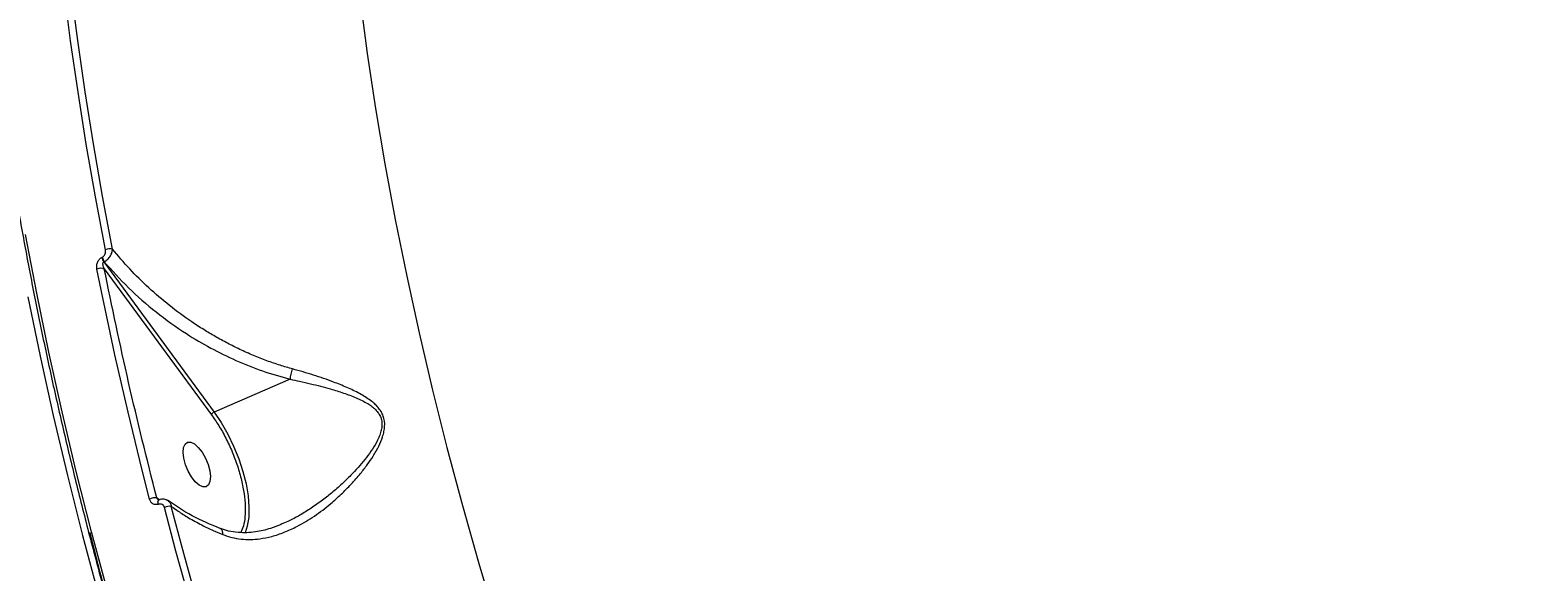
# Model space of a CAD drawing. Header units: millimetres. Extents: x -6332 to 8932, y -6739 to 7096.
# Drawn here: x -2876 to -2599.8, y -2192.6 to -2091.6 of the extents above; entities that cross this region are included whole.
import ezdxf

# ---------------------------------------------------------------- set-up
doc = ezdxf.new("R2010")
doc.units = ezdxf.units.MM
for name, color, linetype in [('DIKOM_ОБЪЕКТ', 7, 'Continuous'), ('DIKOM_РАЗМЕР_ЗОНА', 7, 'Continuous'), ('DIKOM_РАЗМЕР_ОБЪЕКТА', 7, 'Continuous')]:
    doc.layers.add(name, color=color, linetype=linetype)
doc.styles.add('style1', font='arial.ttf', dxfattribs={"width": 0.8})
doc.dimstyles.new('1-50', dxfattribs={"dimtxt": 300, "dimasz": 200, "dimexe": 100, "dimexo": 0, "dimgap": 100, "dimtad": 1, "dimtxsty": 'style1', "dimcen": 200, "dimclrd": 7, "dimclre": 7, "dimclrt": 7, "dimadec": 1, "dimazin": 2, "dimtfac": 1, "dimtmove": 0, "dimatfit": 2, "dimfxl": 0, "dimlwd": 25, "dimlwe": 18, "dimarcsym": 0})

# ---------------------------------------------------------------- blocks, each defined once
blk = doc.blocks.new('*D9')
at = {"layer": 'Defpoints', "color": 0, "transparency": 16777216}
for p in [(777.17, 5593.97), (-4228.73, -3389.78), (7301.72, -3389.78)]:
    blk.add_point(p, dxfattribs=at)
at = {"layer": 'DIKOM_РАЗМЕР_ОБЪЕКТА', "color": 7, "lineweight": 18, "transparency": 16777216}
for p, q in [((777.17, 5593.97), (7401.72, 5593.97)), ((-4228.73, -3389.78), (7401.72, -3389.78))]:
    blk.add_line(p, q, dxfattribs=at)
at = {"layer": 'DIKOM_РАЗМЕР_ОБЪЕКТА', "color": 7, "lineweight": 25, "transparency": 16777216}
blk.add_line((7301.72, 5393.97), (7301.72, -3189.78), dxfattribs=at)
at = {"layer": 'DIKOM_РАЗМЕР_ОБЪЕКТА', "color": 7, "transparency": 16777216}
for points in [[(7268.39, 5393.97), (7335.06, 5393.97), (7301.72, 5593.97)], [(7268.39, -3189.78), (7335.06, -3189.78), (7301.72, -3389.78)]]:
    blk.add_solid(points, dxfattribs=at)
at = {"layer": 'DIKOM_РАЗМЕР_ОБЪЕКТА', "color": 7, "transparency": 16777216, "insert": (7048.55, 1153.71), "char_height": 300, "attachment_point": 5, "rotation": 90, "style": 'style1'}
blk.add_mtext('9000', dxfattribs=at)
blk = doc.blocks.new('*D10')
at = {"layer": 'Defpoints', "color": 0, "transparency": 16777216}
for p in [(4034.78, 3636.59), (-4490.85, -1960.46), (4034.78, -5533.39)]:
    blk.add_point(p, dxfattribs=at)
at = {"layer": 'DIKOM_РАЗМЕР_ОБЪЕКТА', "color": 7, "lineweight": 18, "transparency": 16777216}
for p, q in [((4034.78, 3636.59), (4034.78, -5633.39)), ((-4490.85, -1960.46), (-4490.85, -5633.39))]:
    blk.add_line(p, q, dxfattribs=at)
at = {"layer": 'DIKOM_РАЗМЕР_ОБЪЕКТА', "color": 7, "lineweight": 25, "transparency": 16777216}
blk.add_line((-4290.85, -5533.39), (3834.78, -5533.39), dxfattribs=at)
at = {"layer": 'DIKOM_РАЗМЕР_ОБЪЕКТА', "color": 7, "transparency": 16777216}
for points in [[(-4290.85, -5500.05), (-4290.85, -5566.72), (-4490.85, -5533.39)], [(3834.78, -5500.05), (3834.78, -5566.72), (4034.78, -5533.39)]]:
    blk.add_solid(points, dxfattribs=at)
at = {"layer": 'DIKOM_РАЗМЕР_ОБЪЕКТА', "color": 7, "transparency": 16777216, "insert": (308.03, -5280.21), "char_height": 300, "attachment_point": 5, "style": 'style1'}
blk.add_mtext('8500', dxfattribs=at)
blk = doc.blocks.new('*D11')
at = {"layer": 'Defpoints', "color": 0, "transparency": 16777216}
for p in [(1114.35, 7096.35), (-4349.59, -4627.34), (8831.76, -4627.34)]:
    blk.add_point(p, dxfattribs=at)
at = {"layer": 'DIKOM_РАЗМЕР_ЗОНА', "color": 7, "lineweight": 18, "transparency": 16777216}
for p, q in [((1114.35, 7096.35), (8931.76, 7096.35)), ((-4349.59, -4627.34), (8931.76, -4627.34))]:
    blk.add_line(p, q, dxfattribs=at)
at = {"layer": 'DIKOM_РАЗМЕР_ЗОНА', "color": 7, "lineweight": 25, "transparency": 16777216}
blk.add_line((8831.76, 6896.35), (8831.76, -4427.34), dxfattribs=at)
at = {"layer": 'DIKOM_РАЗМЕР_ЗОНА', "color": 7, "transparency": 16777216}
for points in [[(8798.42, 6896.35), (8865.09, 6896.35), (8831.76, 7096.35)], [(8798.42, -4427.34), (8865.09, -4427.34), (8831.76, -4627.34)]]:
    blk.add_solid(points, dxfattribs=at)
at = {"layer": 'DIKOM_РАЗМЕР_ЗОНА', "color": 7, "transparency": 16777216, "insert": (8578.59, 1308.2), "char_height": 300, "attachment_point": 5, "rotation": 90, "style": 'style1'}
blk.add_mtext('11750', dxfattribs=at)
blk = doc.blocks.new('*D12')
at = {"layer": 'Defpoints', "color": 0, "transparency": 16777216}
for p in [(6134.38, 3354.85), (-6332, -2644.93), (6134.38, -6639)]:
    blk.add_point(p, dxfattribs=at)
at = {"layer": 'DIKOM_РАЗМЕР_ЗОНА', "color": 7, "lineweight": 18, "transparency": 16777216}
for p, q in [((6134.38, 3354.85), (6134.38, -6739)), ((-6332, -2644.93), (-6332, -6739))]:
    blk.add_line(p, q, dxfattribs=at)
at = {"layer": 'DIKOM_РАЗМЕР_ЗОНА', "color": 7, "lineweight": 25, "transparency": 16777216}
blk.add_line((-6132, -6639), (5934.38, -6639), dxfattribs=at)
at = {"layer": 'DIKOM_РАЗМЕР_ЗОНА', "color": 7, "transparency": 16777216}
for points in [[(-6132, -6605.67), (-6132, -6672.33), (-6332, -6639)], [(5934.38, -6605.67), (5934.38, -6672.33), (6134.38, -6639)]]:
    blk.add_solid(points, dxfattribs=at)
at = {"layer": 'DIKOM_РАЗМЕР_ЗОНА', "color": 7, "transparency": 16777216, "insert": (-98.81, -6385.83), "char_height": 300, "attachment_point": 5, "style": 'style1'}
blk.add_mtext('12500', dxfattribs=at)

msp = doc.modelspace()

# ---------------------------------------------------------------- linework, layer by layer
at = {"layer": 'DIKOM_ОБЪЕКТ', "color": 7, "linetype": 'Continuous', "lineweight": 15}
for p, q in [((-2862.516, -2134.069), (-2862.431, -2134.033)), ((-2862.151, -2134.902), (-2862.066, -2134.866)), ((-2862.151, -2134.902), (-2841.603, -2162.895)), ((-2862.062, -2136.171), (-2842.102, -2163.363)), ((-2827.441, -2156.762), (-2841.603, -2162.895)), ((-2827.439, -2156.76), (-2827.441, -2156.762)), ((-2851.846, -2179.235), (-2852.289, -2178.867)), ((-2852.004, -2180.028), (-2851.977, -2180.016)), ((-2851.863, -2179.242), (-2851.89, -2179.254)), ((-2851.89, -2179.254), (-2851.881, -2179.251)), ((-2828.82, -2183.637), (-2829.159, -2183.778))]:
    msp.add_line(p, q, dxfattribs=at)
at = {"layer": 'DIKOM_ОБЪЕКТ', "color": 7, "linetype": 'Continuous', "lineweight": 15, "flags": 128}
for points in [[(-2861.85, -2132.627), (-2863.704, -2122.769), (-2865.402, -2112.991), (-2866.942, -2103.301), (-2868.324, -2093.706), (-2869.546, -2084.21), (-2870.608, -2074.823), (-2871.508, -2065.55), (-2872.247, -2056.396)], [(-2860.529, -2132.508), (-2862.379, -2122.672), (-2864.074, -2112.916), (-2865.611, -2103.247), (-2866.989, -2093.673), (-2868.209, -2084.199), (-2869.268, -2074.832), (-2870.166, -2065.578), (-2870.903, -2056.445)], [(-2814.42, -2086.028), (-2813.069, -2096.106), (-2811.522, -2106.306), (-2809.78, -2116.615), (-2807.846, -2127.027), (-2805.72, -2137.53), (-2803.406, -2148.115), (-2800.905, -2158.771), (-2798.22, -2169.491), (-2795.353, -2180.263), (-2792.306, -2191.075), (-2789.083, -2201.921), (-2785.687, -2212.789), (-2782.12, -2223.669), (-2778.386, -2234.549), (-2774.489, -2245.423), (-2770.432, -2256.278), (-2766.219, -2267.103), (-2761.854, -2277.891), (-2757.34, -2288.629)], [(-2791.176, -2375.967), (-2796.639, -2365.173), (-2801.979, -2354.279), (-2807.19, -2343.293), (-2812.268, -2332.226), (-2817.21, -2321.086), (-2822.01, -2309.882), (-2826.665, -2298.625), (-2831.171, -2287.323), (-2835.525, -2275.987), (-2839.722, -2264.625), (-2843.758, -2253.246), (-2847.631, -2241.863), (-2851.338, -2230.483), (-2854.874, -2219.115), (-2858.238, -2207.77), (-2861.426, -2196.458), (-2864.436, -2185.187), (-2867.265, -2173.967), (-2869.91, -2162.808), (-2872.37, -2151.719), (-2874.643, -2140.71), (-2876.726, -2129.789)], [(-2853.627, -2179.077), (-2855.001, -2173.674), (-2856.333, -2168.284), (-2857.622, -2162.909), (-2858.868, -2157.548), (-2860.072, -2152.204), (-2861.232, -2146.876), (-2862.349, -2141.568), (-2863.423, -2136.279)], [(-2876.293, -2141.425), (-2874.021, -2152.434), (-2871.561, -2163.524), (-2868.915, -2174.683), (-2866.086, -2185.903), (-2863.077, -2197.173), (-2859.889, -2208.486), (-2856.525, -2219.83), (-2852.988, -2231.197), (-2849.282, -2242.578), (-2845.409, -2253.962), (-2841.372, -2265.339), (-2837.175, -2276.701), (-2832.822, -2288.037), (-2828.316, -2299.339), (-2823.661, -2310.596), (-2818.86, -2321.8), (-2813.919, -2332.941), (-2808.84, -2344.008), (-2803.629, -2354.994), (-2798.29, -2365.889), (-2792.826, -2376.682)], [(-2841.603, -2162.895), (-2840.282, -2164.848), (-2839.057, -2166.979), (-2837.958, -2169.238), (-2837.009, -2171.574), (-2836.234, -2173.929), (-2835.65, -2176.251), (-2835.271, -2178.485), (-2835.106, -2180.578), (-2835.158, -2182.482), (-2835.427, -2184.151), (-2835.833, -2185.384)], [(-2844.541, -2169.455), (-2843.841, -2170.354), (-2843.221, -2171.438), (-2842.732, -2172.622), (-2842.412, -2173.806), (-2842.288, -2174.898), (-2842.37, -2175.808), (-2842.651, -2176.461), (-2843.108, -2176.806), (-2843.705, -2176.815), (-2844.393, -2176.486), (-2845.116, -2175.846), (-2845.815, -2174.948), (-2846.435, -2173.863), (-2846.925, -2172.681), (-2847.244, -2171.495), (-2847.368, -2170.403), (-2847.286, -2169.495), (-2847.005, -2168.84), (-2846.548, -2168.495), (-2845.951, -2168.487), (-2845.264, -2168.816), (-2844.541, -2169.455)], [(-2852.004, -2180.028), (-2852.047, -2179.81), (-2852.057, -2179.614), (-2852.034, -2179.45), (-2851.979, -2179.329), (-2851.896, -2179.257), (-2851.89, -2179.254)], [(-2851.977, -2180.016), (-2852.019, -2179.798), (-2852.03, -2179.603), (-2852.007, -2179.439), (-2851.952, -2179.317), (-2851.869, -2179.245), (-2851.861, -2179.241)], [(-2831.03, -2245.988), (-2833.819, -2237.794), (-2836.521, -2229.602), (-2839.136, -2221.414), (-2841.663, -2213.234), (-2844.1, -2205.066), (-2846.447, -2196.913), (-2848.701, -2188.779), (-2850.864, -2180.668)], [(-2829.778, -2245.619), (-2832.56, -2237.443), (-2835.257, -2229.268), (-2837.866, -2221.099), (-2840.387, -2212.936), (-2842.819, -2204.787), (-2845.16, -2196.652), (-2847.41, -2188.537), (-2849.567, -2180.443)]]:
    msp.add_lwpolyline(points, dxfattribs=at)
at = {"layer": 'DIKOM_ОБЪЕКТ', "color": 7, "linetype": 'Continuous', "lineweight": 15}
for centre, radius, start, end in [((-2860.399, -2133.639), 2.16, 191.50831, 215.80208), ((-2860.295, -2133.594), 2.181, 191.62576, 215.68463), ((-2861.021, -2134.43), 1.984, 75.63628, 114.67983), ((-2862.6, -2138.023), 1.928, 73.79766, 115.25841), ((-2841.257, -2163.763), 0.935, 111.75733, 154.66516), ((-2852.601, -2181.251), 2.403, 82.55732, 115.27331), ((-2849.789, -2183.011), 2.577, 85.0611, 114.6376)]:
    msp.add_arc(centre, radius, start, end, dxfattribs=at)
for points, knots in [([(-2844.06, -1879.771), (-2844.113, -1879.823), (-2845.497, -1881.173), (-2848.072, -1884.097), (-2851.644, -1888.429), (-2854.936, -1892.913), (-2857.977, -1897.472), (-2860.876, -1902.265), (-2863.632, -1907.288), (-2866.243, -1912.538), (-2868.708, -1918.011), (-2871.025, -1923.702), (-2873.192, -1929.612), (-2875.208, -1935.729), (-2877.072, -1942.057), (-2878.783, -1948.587), (-2880.34, -1955.315), (-2881.741, -1962.237), (-2882.986, -1969.349), (-2884.074, -1976.647), (-2885.005, -1984.123), (-2885.778, -1991.775), (-2886.392, -1999.596), (-2886.847, -2007.582), (-2887.143, -2015.727), (-2887.28, -2024.026), (-2887.258, -2032.472), (-2887.077, -2041.061), (-2886.736, -2049.787), (-2886.237, -2058.644), (-2885.579, -2067.625), (-2884.763, -2076.725), (-2883.79, -2085.936), (-2882.661, -2095.255), (-2881.376, -2104.672), (-2879.936, -2114.183), (-2878.343, -2123.78), (-2876.597, -2133.457), (-2874.7, -2143.206), (-2872.654, -2153.021), (-2870.46, -2162.895), (-2868.119, -2172.82), (-2865.635, -2182.788), (-2863.009, -2192.792), (-2860.243, -2202.822), (-2857.341, -2212.871), (-2854.306, -2222.927), (-2851.143, -2232.978), (-2847.856, -2243.01), (-2844.455, -2253.003), (-2840.95, -2262.925), (-2837.366, -2272.719), (-2833.758, -2282.257), (-2830.257, -2291.219), (-2827.149, -2298.954), (-2824.311, -2305.857), (-2821.59, -2312.354), (-2819.652, -2316.856), (-2818.667, -2319.143)], [0, 0, 0, 0, 0.0008172, 0.021323, 0.0419447, 0.0605453, 0.0791514, 0.0977597, 0.1163709, 0.1349833, 0.1535973, 0.1722123, 0.1908291, 0.2094448, 0.2280622, 0.2466788, 0.265295, 0.2839112, 0.3025274, 0.3211433, 0.339758, 0.3583717, 0.3769847, 0.3955974, 0.4142095, 0.4328205, 0.45143, 0.470038, 0.4886458, 0.5072521, 0.5258558, 0.5444587, 0.5630585, 0.5816572, 0.6002526, 0.6188456, 0.6374343, 0.6560195, 0.6745995, 0.6931725, 0.711741, 0.7303005, 0.7488505, 0.7673879, 0.7859092, 0.8044124, 0.8228893, 0.8413312, 0.859724, 0.8780482, 0.8962617, 0.9142903, 0.9319722, 0.9488625, 0.963825, 0.9748329, 0.987214, 1, 1, 1, 1]), ([(-2863.423, -2136.279), (-2863.447, -2136.074), (-2863.497, -2135.665), (-2863.379, -2135.118), (-2863.198, -2134.715), (-2863.011, -2134.441), (-2862.784, -2134.21), (-2862.604, -2134.116), (-2862.516, -2134.069)], [0, 0, 0, 0, 0.2497554, 0.4991863, 0.6270628, 0.7499216, 0.8763326, 1, 1, 1, 1]), ([(-2862.431, -2134.033), (-2862.374, -2134.004), (-2862.259, -2133.944), (-2862.114, -2133.798), (-2861.993, -2133.625), (-2861.877, -2133.367), (-2861.803, -2133.018), (-2861.834, -2132.758), (-2861.85, -2132.627)], [0, 0, 0, 0, 0.1242239, 0.2503607, 0.3726181, 0.5003639, 0.7504676, 1, 1, 1, 1]), ([(-2862.062, -2136.171), (-2862.148, -2135.956), (-2862.276, -2135.632), (-2862.313, -2135.223), (-2862.27, -2135.026), (-2862.209, -2134.936), (-2862.17, -2134.913), (-2862.151, -2134.902)], [0, 0, 0, 0, 0.4994374, 0.7494365, 0.8916147, 0.9484931, 1, 1, 1, 1]), ([(-2862.066, -2134.866), (-2861.953, -2134.805), (-2861.728, -2134.683), (-2861.414, -2134.419), (-2861.139, -2134.117), (-2860.843, -2133.69), (-2860.584, -2133.125), (-2860.547, -2132.711), (-2860.529, -2132.508)], [0, 0, 0, 0, 0.1344318, 0.2676958, 0.3982252, 0.5246693, 0.7667504, 1, 1, 1, 1]), ([(-2862.066, -2134.866), (-2860.595, -2136.513), (-2857.645, -2139.816), (-2852.485, -2144.294), (-2847.312, -2148.013), (-2842.294, -2150.987), (-2837.549, -2153.32), (-2832.609, -2155.316), (-2829.167, -2156.277), (-2827.439, -2156.76)], [0, 0, 0, 0, 0.1666095, 0.3340638, 0.500709, 0.6262948, 0.7495507, 0.8742409, 1, 1, 1, 1]), ([(-2826.972, -2154.852), (-2827.756, -2154.628), (-2829.363, -2154.17), (-2831.791, -2153.327), (-2834.294, -2152.343), (-2836.737, -2151.251), (-2839.122, -2150.063), (-2841.365, -2148.836), (-2843.602, -2147.497), (-2846.49, -2145.616), (-2849.968, -2143.061), (-2853.816, -2139.762), (-2857.381, -2136.256), (-2859.479, -2133.758), (-2860.529, -2132.508)], [0, 0, 0, 0, 0.0582633, 0.1194003, 0.1834678, 0.2505159, 0.3109894, 0.374707, 0.4347215, 0.4995497, 0.6251057, 0.7503587, 0.8750538, 1, 1, 1, 1]), ([(-2852.289, -2178.867), (-2854.09, -2171.686), (-2857.69, -2157.324), (-2860.605, -2143.222), (-2862.062, -2136.171)], [0, 0, 0, 0, 0.4999908, 1, 1, 1, 1]), ([(-2839.992, -2185.697), (-2839.436, -2185.891), (-2838.316, -2186.281), (-2836.588, -2186.569), (-2834.833, -2186.649), (-2832.914, -2186.501), (-2830.799, -2186.074), (-2828.492, -2185.304), (-2825.831, -2184.081), (-2822.908, -2182.316), (-2820.176, -2180.229), (-2817.906, -2178.2), (-2816.053, -2176.331), (-2814.43, -2174.482), (-2813.077, -2172.738), (-2811.92, -2171.044), (-2810.938, -2169.328), (-2810.273, -2167.771), (-2809.937, -2166.533), (-2809.754, -2165.217), (-2809.919, -2163.914), (-2810.476, -2162.767), (-2811.028, -2162.015), (-2811.696, -2161.336), (-2812.8, -2160.432), (-2814.52, -2159.38), (-2816.853, -2158.267), (-2819.722, -2157.115), (-2823.086, -2155.951), (-2825.674, -2155.219), (-2826.972, -2154.852)], [0, 0, 0, 0, 0.0312569, 0.0629762, 0.0937447, 0.1252851, 0.1651884, 0.2066957, 0.2501569, 0.3126585, 0.3745059, 0.4157017, 0.4576203, 0.4988579, 0.531229, 0.5609893, 0.5947854, 0.6235713, 0.6401238, 0.6552156, 0.6867279, 0.7019635, 0.7183212, 0.7332024, 0.7495523, 0.7895127, 0.8324333, 0.8751356, 0.9374066, 1, 1, 1, 1]), ([(-2827.441, -2156.762), (-2826.853, -2156.883), (-2825.575, -2157.146), (-2823.682, -2157.583), (-2821.764, -2158.061), (-2819.706, -2158.627), (-2817.479, -2159.314), (-2815.139, -2160.183), (-2813.392, -2161.024), (-2812.224, -2161.798), (-2811.519, -2162.39), (-2810.927, -2163.082), (-2810.5, -2163.896), (-2810.337, -2164.648), (-2810.32, -2165.285), (-2810.376, -2165.915), (-2810.563, -2166.715), (-2811.026, -2167.936), (-2811.822, -2169.384), (-2812.93, -2170.985), (-2814.141, -2172.5), (-2815.58, -2174.109), (-2817.276, -2175.816), (-2819.187, -2177.534), (-2821.189, -2179.149), (-2823.226, -2180.62), (-2825.355, -2181.95), (-2827.207, -2182.999), (-2828.384, -2183.464), (-2828.82, -2183.637)], [0, 0, 0, 0, 0.0372923, 0.0809483, 0.1212364, 0.161527, 0.2161784, 0.2705102, 0.3238123, 0.3440477, 0.3641936, 0.385571, 0.4049487, 0.4248863, 0.4351652, 0.4458658, 0.4649987, 0.4866912, 0.5272603, 0.5673715, 0.6074631, 0.6476709, 0.7014539, 0.7572472, 0.8082828, 0.8631052, 0.9162473, 0.9690046, 1, 1, 1, 1]), ([(-2827.439, -2156.76), (-2827.407, -2156.62), (-2827.343, -2156.337), (-2827.223, -2155.839), (-2827.096, -2155.327), (-2827.013, -2155.009), (-2826.972, -2154.852)], [0, 0, 0, 0, 0.2459281, 0.4998941, 0.7543097, 1, 1, 1, 1]), ([(-2842.102, -2163.363), (-2841.64, -2164.024), (-2840.696, -2165.376), (-2839.391, -2167.716), (-2838.204, -2170.259), (-2837.208, -2172.923), (-2836.454, -2175.577), (-2835.972, -2178.098), (-2835.763, -2180.387), (-2835.815, -2182.393), (-2836.071, -2184.07), (-2836.426, -2184.908), (-2836.591, -2185.298)], [0, 0, 0, 0, 0.096988, 0.1983849, 0.3029813, 0.4092576, 0.5155352, 0.620108, 0.7215401, 0.818519, 0.9154844, 1, 1, 1, 1]), ([(-2852.004, -2180.028), (-2852.089, -2180.058), (-2852.261, -2180.119), (-2852.525, -2180.128), (-2852.781, -2180.079), (-2853.094, -2179.93), (-2853.43, -2179.618), (-2853.561, -2179.257), (-2853.627, -2179.077)], [0, 0, 0, 0, 0.1250571, 0.2509397, 0.3751467, 0.5012724, 0.7505602, 1, 1, 1, 1]), ([(-2851.972, -2179.258), (-2851.974, -2179.257), (-2852.043, -2179.207), (-2852.163, -2179.082), (-2852.247, -2178.939), (-2852.289, -2178.867)], [0, 0, 0, 0, 0.0162835, 0.5073441, 1, 1, 1, 1]), ([(-2850.135, -2179.435), (-2850.253, -2179.361), (-2850.494, -2179.21), (-2850.925, -2179.098), (-2851.398, -2179.085), (-2851.705, -2179.189), (-2851.861, -2179.241)], [0, 0, 0, 0, 0.2361738, 0.482735, 0.7376821, 1, 1, 1, 1]), ([(-2851.977, -2180.016), (-2851.918, -2179.995), (-2851.801, -2179.954), (-2851.62, -2179.947), (-2851.445, -2179.983), (-2851.231, -2180.084), (-2851, -2180.298), (-2850.909, -2180.545), (-2850.864, -2180.668)], [0, 0, 0, 0, 0.1248705, 0.2508934, 0.3752227, 0.5011332, 0.7505517, 1, 1, 1, 1]), ([(-2840.362, -2184.616), (-2842.207, -2183.843), (-2845.88, -2182.305), (-2848.827, -2180.312), (-2850.294, -2179.319)], [0, 0, 0, 0, 0.5022863, 1, 1, 1, 1]), ([(-2850.141, -2179.46), (-2850.011, -2179.566), (-2849.722, -2179.801), (-2849.622, -2180.214), (-2849.567, -2180.443)], [0, 0, 0, 0, 0.4469802, 1, 1, 1, 1]), ([(-2849.567, -2180.443), (-2849.149, -2180.743), (-2848.129, -2181.476), (-2846.264, -2182.65), (-2844.076, -2183.854), (-2841.931, -2184.888), (-2840.584, -2185.45), (-2839.992, -2185.697)], [0, 0, 0, 0, 0.1503466, 0.3668122, 0.6226141, 0.8340791, 1, 1, 1, 1]), ([(-2839.992, -2185.697), (-2839.991, -2185.586), (-2839.99, -2185.356), (-2840.049, -2185.053), (-2840.162, -2184.809), (-2840.292, -2184.635), (-2840.41, -2184.623), (-2840.452, -2184.618)], [0, 0, 0, 0, 0.2002968, 0.4150161, 0.6402077, 0.8711887, 1, 1, 1, 1]), ([(-2829.137, -2183.818), (-2829.786, -2184.076), (-2831.356, -2184.701), (-2834.05, -2185.316), (-2836.676, -2185.423), (-2838.858, -2185.115), (-2839.932, -2184.741), (-2840.437, -2184.566)], [0, 0, 0, 0, 0.1719785, 0.4162187, 0.7003928, 0.8589777, 1, 1, 1, 1]), ([(-2864.777, -2185.313), (-2863.943, -2188.587), (-2861.362, -2198.726), (-2856.387, -2215.881), (-2849.914, -2236.666), (-2842.877, -2257.41), (-2835.335, -2277.99), (-2828.384, -2295.861), (-2823.765, -2306.776), (-2821.991, -2310.968)], [0, 0, 0, 0, 0.0788729, 0.2442546, 0.4091847, 0.5734694, 0.7369268, 0.8989619, 1, 1, 1, 1])]:
    msp.add_open_spline(points, degree=3, knots=knots, dxfattribs=at)

# ---------------------------------------------------------------- dimensions: what is measured, and where the dimension line sits
at = {"layer": 'DIKOM_РАЗМЕР_ЗОНА'}
dim = msp.add_linear_dim(base=(8831.757, -4627.344), p1=(1114.346, 7096.351), p2=(-4349.589, -4627.344), angle=90, text='11750', dimstyle='1-50', dxfattribs=at)
dim.commit()
dim.dimension.update_dxf_attribs({"geometry": '*D11', "text_midpoint": (8831.757, 1308.196), "dimtype": 160})
dim = msp.add_linear_dim(base=(6134.379, -6639), p1=(-6332, -2644.933), p2=(6134.379, 3354.853), text='12500', dimstyle='1-50', dxfattribs=at)
dim.commit()
dim.dimension.update_dxf_attribs({"geometry": '*D12', "text_midpoint": (-98.81, -6639), "dimtype": 160})
at = {"layer": 'DIKOM_РАЗМЕР_ОБЪЕКТА'}
dim = msp.add_linear_dim(base=(7301.722, -3389.779), p1=(777.17, 5593.968), p2=(-4228.728, -3389.779), angle=90, text='9000', dimstyle='1-50', dxfattribs=at)
dim.commit()
dim.dimension.update_dxf_attribs({"geometry": '*D9', "text_midpoint": (7301.722, 1153.714), "dimtype": 160})
dim = msp.add_linear_dim(base=(4034.777, -5533.386), p1=(-4490.848, -1960.464), p2=(4034.777, 3636.587), text='8500', dimstyle='1-50', dxfattribs=at)
dim.commit()
dim.dimension.update_dxf_attribs({"geometry": '*D10', "text_midpoint": (308.034, -5533.386), "dimtype": 160})

doc.saveas('drawing.dxf')
